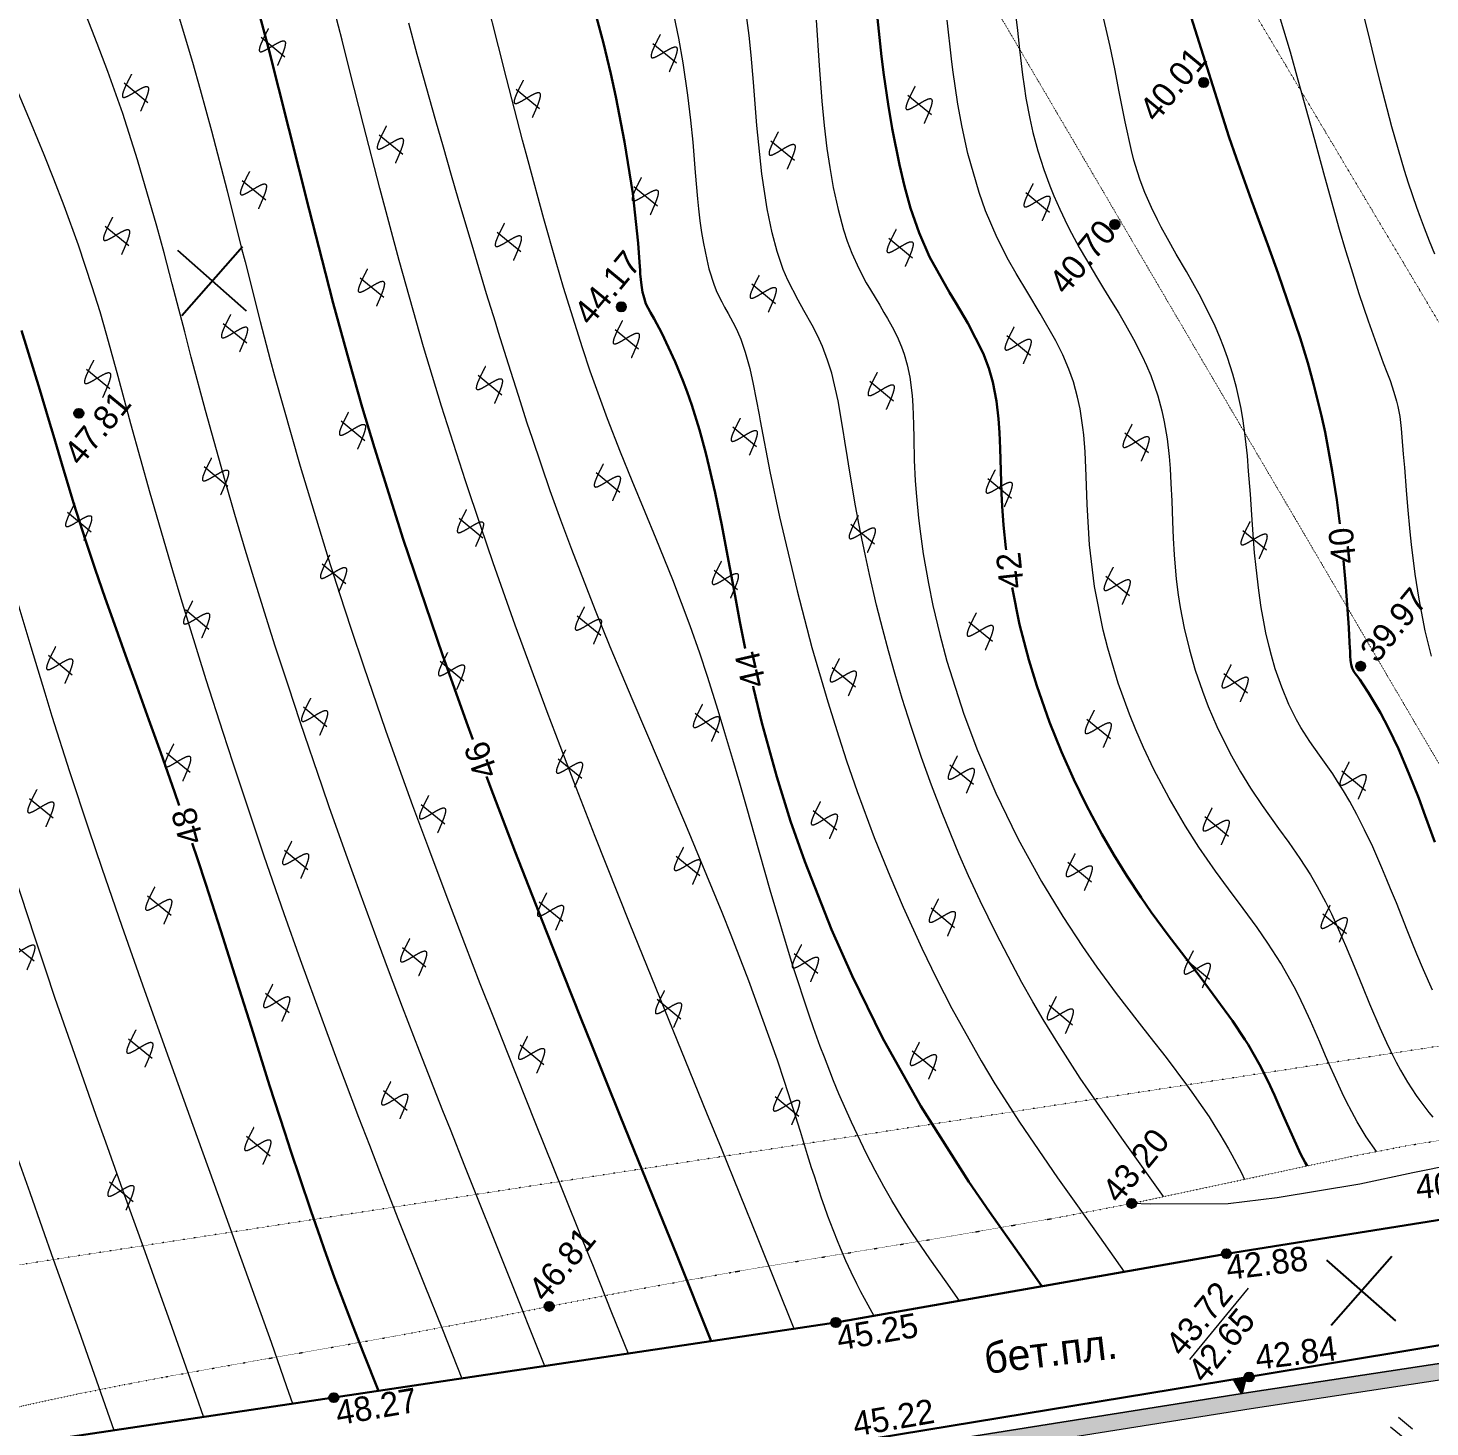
# Model space of a CAD drawing. Header units: millimetres. Extents: x -2893842 to -949497, y -1203244 to 262218.
# Drawn here: x -2146808 to -2100989, y -695531 to -649808 of the extents above; entities that cross this region are included whole.
import ezdxf

# ---------------------------------------------------------------- set-up
doc = ezdxf.new("R2010")
doc.units = ezdxf.units.MM
doc.linetypes.add('g5_366', pattern=[0.85, 0.1, -0.75])
doc.layers.get('0').update_dxf_attribs({"lineweight": 5})
for name, color, linetype in [('!!!_ Размеры', 7, 'Continuous'), ('02_сетка', 253, 'Continuous'), ('06_Инженерно-технические сооружения', 253, 'Continuous'), ('10_Границы покрытий и угодий', 253, 'Continuous'), ('12_Рельеф', 253, 'Continuous'), ('13_Растительность', 253, 'Continuous'), ('19_Горизонтали', 253, 'Continuous'), ('61_Отметки высоты поверхности', 253, 'Continuous')]:
    doc.layers.add(name, color=color, linetype=linetype)
doc.styles.add('LIKE17', font='d431.shx')
doc.styles.add('LIKE36', font='pragmai.shx')
doc.linetypes.add('g5_084a', pattern='A,0.001,[18,GUGK_2005.shx,S=2.5,R=180,X=0,Y=0],0.5,[18,GUGK_2005.shx,S=6,R=180,X=0,Y=0],0.5', length=1.001)
doc.linetypes.add('g5_280_1', pattern='A,0.001,[21,GUGK_2005.shx,S=1,R=180,X=0,Y=0],2', length=2.001)

# ---------------------------------------------------------------- blocks, each defined once
blk = doc.blocks.new('BL_333')
at = {"color": 0}
for p, q in [((0, -3), (0, 3)), ((-3, 0), (3, 0))]:
    blk.add_line(p, q, dxfattribs=at)
blk = doc.blocks.new('g5_401')
at = {"color": 0, "lineweight": 20}
for points in [[(-0.2, 0), (-0.2, 0.6)], [(0.2, 0), (0.2, 0.6)]]:
    blk.add_lwpolyline(points, dxfattribs=at)
blk = doc.blocks.new('g5_411')
at = {"color": 0, "linetype": 'Continuous', "lineweight": 15}
for points in [[(0.375, 1), (0.365, 0.998), (0.355, 0.996), (0.346, 0.994), (0.336, 0.991), (0.326, 0.989), (0.316, 0.987), (0.307, 0.985), (0.297, 0.983), (0.287, 0.981), (0.277, 0.979), (0.268, 0.976), (0.258, 0.974), (0.248, 0.972), (0.238, 0.97), (0.228, 0.968), (0.219, 0.966), (0.209, 0.963), (0.199, 0.961), (0.189, 0.959), (0.18, 0.957), (0.17, 0.955), (0.16, 0.952), (0.15, 0.95), (0.141, 0.948), (0.131, 0.946), (0.121, 0.943), (0.111, 0.941), (0.102, 0.939), (0.092, 0.937), (0.082, 0.934), (0.073, 0.932), (0.063, 0.93), (0.053, 0.927), (0.043, 0.925), (0.034, 0.923), (0.024, 0.92), (0.014, 0.918), (0.005, 0.915), (-0.005, 0.913), (-0.015, 0.911), (-0.025, 0.908), (-0.034, 0.906), (-0.044, 0.903), (-0.054, 0.901), (-0.063, 0.898), (-0.073, 0.895), (-0.083, 0.893), (-0.092, 0.89), (-0.102, 0.887), (-0.111, 0.885), (-0.121, 0.882), (-0.131, 0.879), (-0.14, 0.876), (-0.15, 0.873), (-0.159, 0.87), (-0.169, 0.867), (-0.178, 0.864), (-0.188, 0.861), (-0.197, 0.858), (-0.207, 0.855), (-0.216, 0.852), (-0.226, 0.849), (-0.235, 0.845), (-0.245, 0.842), (-0.254, 0.838), (-0.263, 0.834), (-0.272, 0.831), (-0.282, 0.827), (-0.291, 0.823), (-0.3, 0.818), (-0.309, 0.814), (-0.318, 0.809), (-0.327, 0.805), (-0.335, 0.799), (-0.344, 0.794), (-0.352, 0.788), (-0.36, 0.782), (-0.367, 0.775), (-0.374, 0.768), (-0.379, 0.76), (-0.383, 0.75), (-0.385, 0.741), (-0.384, 0.731), (-0.38, 0.721), (-0.375, 0.713), (-0.369, 0.705), (-0.361, 0.698), (-0.354, 0.692), (-0.346, 0.686), (-0.337, 0.681), (-0.329, 0.675), (-0.32, 0.67), (-0.312, 0.665), (-0.303, 0.661), (-0.294, 0.656), (-0.285, 0.652), (-0.276, 0.647), (-0.267, 0.643), (-0.258, 0.639), (-0.249, 0.635), (-0.239, 0.631), (-0.23, 0.627), (-0.221, 0.623), (-0.212, 0.619), (-0.202, 0.616), (-0.193, 0.612), (-0.184, 0.608), (-0.174, 0.605), (-0.165, 0.601), (-0.156, 0.597), (-0.146, 0.594), (-0.137, 0.59), (-0.128, 0.587), (-0.118, 0.584), (-0.109, 0.58), (-0.099, 0.577), (-0.09, 0.573), (-0.081, 0.57), (-0.071, 0.567), (-0.062, 0.563), (-0.052, 0.56), (-0.043, 0.556), (-0.034, 0.553), (-0.024, 0.55), (-0.015, 0.546), (-0.005, 0.543), (0.004, 0.54), (0.013, 0.536), (0.023, 0.533), (0.032, 0.53), (0.042, 0.526), (0.051, 0.523), (0.061, 0.519), (0.07, 0.516), (0.079, 0.513), (0.089, 0.509), (0.098, 0.506), (0.108, 0.502), (0.117, 0.499), (0.126, 0.495), (0.136, 0.492), (0.145, 0.488), (0.154, 0.485), (0.164, 0.481), (0.173, 0.477), (0.182, 0.474), (0.191, 0.47), (0.201, 0.466), (0.21, 0.462), (0.219, 0.458), (0.228, 0.454), (0.238, 0.45), (0.247, 0.446), (0.256, 0.442), (0.265, 0.438), (0.274, 0.433), (0.283, 0.429), (0.292, 0.425), (0.301, 0.42), (0.309, 0.415), (0.318, 0.41), (0.327, 0.405), (0.335, 0.4), (0.343, 0.394), (0.351, 0.388), (0.359, 0.382), (0.367, 0.375), (0.374, 0.368), (0.38, 0.36), (0.385, 0.352), (0.39, 0.343), (0.392, 0.333), (0.392, 0.323), (0.391, 0.313), (0.387, 0.304), (0.382, 0.295), (0.377, 0.287), (0.37, 0.279), (0.363, 0.272), (0.356, 0.266), (0.348, 0.259), (0.34, 0.253), (0.332, 0.248), (0.323, 0.242), (0.315, 0.237), (0.306, 0.232), (0.298, 0.227), (0.289, 0.222), (0.28, 0.217), (0.271, 0.213), (0.262, 0.208), (0.253, 0.204), (0.244, 0.2), (0.235, 0.196), (0.226, 0.192), (0.217, 0.188), (0.207, 0.184), (0.198, 0.18), (0.189, 0.176), (0.179, 0.173), (0.17, 0.169), (0.161, 0.165), (0.151, 0.162), (0.142, 0.158), (0.133, 0.155), (0.123, 0.151), (0.114, 0.148), (0.105, 0.145), (0.095, 0.141), (0.086, 0.138), (0.076, 0.135), (0.067, 0.132), (0.057, 0.129), (0.048, 0.125), (0.038, 0.122), (0.029, 0.119), (0.019, 0.116), (0.01, 0.113), (0, 0.11), (-0.009, 0.107), (-0.019, 0.104), (-0.028, 0.101), (-0.038, 0.098), (-0.048, 0.095), (-0.057, 0.092), (-0.067, 0.089), (-0.076, 0.086), (-0.086, 0.083), (-0.095, 0.08), (-0.105, 0.078), (-0.115, 0.075), (-0.124, 0.072), (-0.134, 0.069), (-0.143, 0.066), (-0.153, 0.063), (-0.162, 0.061), (-0.172, 0.058), (-0.182, 0.055), (-0.191, 0.052), (-0.201, 0.049), (-0.21, 0.047), (-0.22, 0.044), (-0.23, 0.041), (-0.239, 0.038), (-0.249, 0.036), (-0.259, 0.033), (-0.268, 0.03), (-0.278, 0.027), (-0.287, 0.025), (-0.297, 0.022), (-0.307, 0.019), (-0.316, 0.017), (-0.326, 0.014), (-0.336, 0.011), (-0.345, 0.008), (-0.355, 0.006), (-0.364, 0.003), (-0.374, 0), (-0.375, 0)], [(0, 1), (0, 0)]]:
    blk.add_lwpolyline(points, dxfattribs=at)
blk = doc.blocks.new('g5_330')
blk.add_hatch(color=0).paths.add_polyline_path([(-0.15, 0, 1), (0.15, 0, 1)])
at = {"color": 0}
blk.add_circle((0, 0), 0.15, dxfattribs=at)
blk = doc.blocks.new('g5_330a')
blk.add_hatch(color=0).paths.add_polyline_path([(0, 0), (-0.2, 0.5), (0.2, 0.5)])
at = {"color": 0}
blk.add_lwpolyline([(0, 0), (-0.2, 0.5), (0.2, 0.5)], close=True, dxfattribs=at)
blk = doc.blocks.new('Топо_07.04.17')
at = {"layer": '06_Инженерно-технические сооружения', "linetype": 'Continuous', "lineweight": 20}
blk.add_hatch(color=7, dxfattribs=at).paths.add_polyline_path([(-90330, -590655), (-90347, -590717), (-90361, -590756), (-90382, -590804), (-90411, -590851), (-90429, -590874), (-90449, -590896), (-90489, -590933), (-90525, -590961), (-90550, -590979), (-90589, -591004), (-90637, -591029), (-90689, -591051), (-91102, -591198), (-91283, -590689), (-91066, -590612), (-91025, -590596), (-90986, -590575), (-90959, -590558), (-90943, -590545), (-90923, -590527), (-90908, -590512), (-90890, -590491), (-90873, -590470), (-90857, -590448), (-90842, -590423), (-90829, -590393), (-90819, -590355), (-90812, -590311), (-89906, -585795), (-89749, -583190), (-90765, -577717), (-95182, -565551), (-95829, -564827), (-96550, -564210), (-114803, -562794), (-143291, -560491), (-172694, -558257), (-205353, -557281), (-222333, -557403), (-243262, -558205), (-272521, -559509), (-287741, -560073), (-304911, -560306), (-320227, -559835), (-336012, -559406), (-345151, -559109), (-345134, -558570), (-335995, -558866), (-320211, -559296), (-304907, -559766), (-287755, -559533), (-272543, -558970), (-243284, -557665), (-222345, -556863), (-205346, -556741), (-172665, -557718), (-143249, -559953), (-114761, -562256), (-96421, -563678), (-96246, -563758), (-95633, -564284), (-95345, -564559), (-94825, -565140), (-94671, -565376), (-90242, -577574), (-89206, -583156), (-89369, -585864)])
at = {"layer": '02_сетка', "color": 3, "linetype": 'Continuous'}
for p, q in [((-273955, -518750), (-271733, -516733)), ((-271836, -518852), (-273852, -516631)), ((-240350, -555773), (-238129, -553757)), ((-238232, -555876), (-240248, -553654))]:
    blk.add_line(p, q, dxfattribs=at)
at = {"layer": '06_Инженерно-технические сооружения', "color": 7, "linetype": 'Continuous', "lineweight": 20}
for points in [[(-245072, -556369), (-242903, -554275)], [(-90765, -577717), (-95182, -565551), (-95829, -564827), (-96550, -564210), (-114803, -562794), (-143291, -560491), (-172694, -558257), (-205353, -557281), (-222333, -557403), (-243262, -558205), (-272521, -559509)], [(-272543, -558970), (-243284, -557665), (-222345, -556863), (-205346, -556741), (-172665, -557718), (-172665, -557718), (-143249, -559953), (-114761, -562256), (-96421, -563678), (-96246, -563758), (-95633, -564284), (-95345, -564559), (-94825, -565140), (-94671, -565376), (-90242, -577574)]]:
    blk.add_lwpolyline(points, dxfattribs=at)
at = {"layer": '06_Инженерно-технические сооружения', "color": 7, "linetype": 'g5_280_1', "lineweight": 20}
blk.add_lwpolyline([(-90242, -577574), (-94671, -565376), (-94825, -565140), (-95345, -564559), (-95633, -564284), (-96246, -563758), (-96421, -563678), (-114761, -562256), (-143249, -559953), (-172665, -557718), (-205346, -556741), (-222345, -556863), (-243284, -557665), (-272543, -558970)], dxfattribs=at)
at = {"layer": '10_Границы покрытий и угодий', "color": 7, "linetype": 'Continuous', "lineweight": 30}
for points in [[(-67762, -565886), (-73824, -562369), (-86685, -560174), (-105410, -558484), (-114146, -557784), (-128672, -556571), (-143141, -555345), (-157449, -554199), (-172226, -553173), (-190417, -552481), (-205242, -552140), (-222360, -552317), (-228839, -552414), (-243491, -553072), (-256426, -553868), (-273006, -554457), (-287697, -554974)], [(-256411, -557814), (-243202, -557158), (-229116, -556433), (-222246, -556265), (-205490, -556146), (-190624, -556530), (-172772, -557244), (-157960, -558278), (-143377, -559464), (-129062, -560574), (-114682, -561692), (-96101, -563147), (-88161, -564031), (-81757, -565036), (-75790, -566698), (-70207, -569760), (-67762, -565886)]]:
    blk.add_lwpolyline(points, dxfattribs=at)
at = {"layer": '10_Границы покрытий и угодий', "color": 7, "linetype": 'g5_366', "lineweight": 20}
for points in [[(-279632, -420739), (-223602, -417753), (-111232, -549024), (-138885, -550668), (-159746, -548939), (-222726, -546695)], [(-230800, -546912), (-359768, -552066), (-367451, -522820), (-358205, -425779), (-286667, -421066)]]:
    blk.add_lwpolyline(points, close=True, dxfattribs=at)
blk.add_lwpolyline([(-283971, -553672), (-282800, -553542), (-281273, -553392), (-279594, -553251), (-278428, -553165), (-275566, -552980), (-273168, -552836), (-270643, -552675), (-268153, -552490), (-265677, -552289), (-262855, -552066), (-259512, -551847), (-257580, -551744), (-252481, -551493), (-248804, -551275), (-246383, -551090), (-241381, -550600), (-239138, -550378), (-237189, -550225), (-235037, -550129)], dxfattribs=at)
at = {"layer": '12_Рельеф', "color": 7, "linetype": 'g5_084a', "lineweight": 20}
blk.add_lwpolyline([(-235763, -551009), (-237133, -551131), (-238897, -551308), (-241634, -551439), (-243248, -551457), (-245775, -551184), (-246383, -551090)], dxfattribs=at)
at = {"layer": '19_Горизонтали', "color": 42, "linetype": 'Continuous', "lineweight": 20}
for points in [[(-237280, -512684), (-237125, -513537), (-236997, -514275), (-236843, -515215), (-236723, -515968), (-236530, -517213), (-236336, -518453), (-236129, -519736), (-236049, -520209), (-235922, -520933), (-235810, -521539), (-235648, -522371), (-235452, -523293), (-235344, -523771), (-235113, -524716), (-235030, -525038), (-234960, -525319), (-234875, -525709), (-234824, -526007), (-234801, -526189), (-234778, -526522), (-234773, -526918), (-234779, -527197), (-234799, -527759), (-234815, -528195), (-234840, -528935), (-234855, -529468), (-234871, -530308), (-234873, -530723), (-234862, -531698), (-234829, -532526), (-234784, -533168), (-234746, -533576), (-234639, -534417)], [(-233034, -521376), (-233162, -520936), (-233282, -520494), (-233372, -520137), (-233452, -519801), (-233630, -518977), (-233715, -518547), (-233964, -517086), (-233964, -517086), (-234173, -515628), (-234281, -514807), (-234398, -513888), (-234500, -513100)], [(-245777, -512035), (-245771, -512573), (-245767, -513197), (-245767, -513197), (-245765, -513660), (-245764, -514038), (-245760, -514412), (-245746, -514809), (-245696, -515485), (-245643, -515941), (-245643, -515941), (-245548, -516557), (-245422, -517189), (-245290, -517736), (-245195, -518080), (-245055, -518539), (-244865, -519090), (-244764, -519357), (-244564, -519849), (-244375, -520284), (-244111, -520865), (-243921, -521271), (-243710, -521723), (-243522, -522133), (-243346, -522530), (-243138, -523027), (-242917, -523615), (-242810, -523937), (-242710, -524274), (-242553, -524959), (-242477, -525466), (-242443, -525823), (-242416, -526385), (-242416, -526966), (-242428, -527364), (-242452, -527851), (-242490, -528419), (-242540, -529093), (-242579, -529639), (-242610, -530186), (-242632, -530976), (-242626, -531498), (-242608, -531912), (-242554, -532602), (-242464, -533328), (-242350, -534002), (-242196, -534715), (-242062, -535235), (-241859, -535910), (-241525, -536843), (-241260, -537474), (-240994, -538044), (-240679, -538651), (-240229, -539453), (-239949, -539950), (-239646, -540509), (-239366, -541075), (-239187, -541482), (-238979, -542005), (-238830, -542421), (-238654, -542952), (-238487, -543499), (-238284, -544202), (-238089, -544900), (-237923, -545484), (-237677, -546306), (-237513, -546804), (-237421, -547067), (-237270, -547472), (-237158, -547749), (-236973, -548169), (-236860, -548403), (-236742, -548634), (-236671, -548765), (-236483, -549090), (-236397, -549229), (-236287, -549396)], [(-235823, -545269), (-236041, -544580), (-236199, -544043), (-236317, -543624), (-236427, -543227), (-236679, -542307), (-236813, -541823), (-236900, -541516), (-237019, -541109), (-237239, -540402), (-237439, -539813), (-237634, -539290), (-237815, -538843), (-237979, -538474), (-238137, -538144), (-238269, -537884), (-238496, -537469), (-238635, -537221), (-238894, -536747), (-239131, -536260), (-239244, -535993), (-239436, -535464), (-239607, -534875), (-239746, -534253), (-239822, -533814), (-239866, -533507), (-239918, -533054), (-239950, -532687), (-239978, -532214), (-239997, -531652), (-239999, -530894), (-239991, -530419), (-239971, -529810), (-239945, -529167), (-239914, -528491), (-239885, -527742), (-239870, -527238), (-239866, -526488), (-239877, -526089), (-239900, -525675), (-239925, -525375), (-239972, -524974), (-240040, -524534), (-240151, -523971), (-240239, -523603), (-240324, -523286), (-240439, -522905), (-240693, -522185), (-240842, -521807), (-241006, -521415), (-241172, -521028), (-241437, -520421), (-241667, -519880), (-241823, -519496), (-241921, -519240), (-242070, -518824), (-242228, -518312), (-242337, -517884), (-242395, -517608), (-242464, -517214), (-242510, -516897), (-242611, -515936), (-242655, -515381), (-242687, -514943), (-242749, -514175), (-242820, -513439), (-242883, -512858), (-242954, -512253)], [(-252271, -511502), (-252341, -512979), (-252384, -514152), (-252396, -514953), (-252391, -515711), (-252370, -516340), (-252328, -516999), (-252255, -517726), (-252151, -518406), (-252072, -518790), (-251969, -519198), (-251802, -519721), (-251609, -520210), (-251502, -520454), (-251256, -520993), (-251143, -521242), (-251052, -521447), (-250929, -521742), (-250805, -522075), (-250698, -522419), (-250637, -522672), (-250577, -523026), (-250540, -523436), (-250535, -524039), (-250550, -524376), (-250599, -524994), (-250641, -525435), (-250703, -526148), (-250746, -526831), (-250766, -527339), (-250777, -528051), (-250774, -528561), (-250755, -529228), (-250698, -530206), (-250633, -530934), (-250517, -531907), (-250381, -532797), (-250026, -534580), (-249715, -535809), (-249280, -537262), (-248888, -538393), (-248721, -538838), (-248120, -540305), (-247560, -541520), (-247036, -542559), (-246640, -543291), (-246111, -544213), (-245474, -545266), (-245181, -545741), (-244728, -546482), (-244159, -547446), (-244014, -547701), (-243717, -548247), (-243550, -548567), (-243393, -548883), (-243258, -549165), (-243032, -549671), (-242945, -549880), (-242707, -550504), (-242631, -550723)], [(-238235, -550307), (-238517, -549787), (-238756, -549271), (-238898, -548926), (-239038, -548558), (-239139, -548274), (-239337, -547673), (-239424, -547398), (-239542, -547009), (-239681, -546549), (-239904, -545823), (-240057, -545352), (-240209, -544918), (-240307, -544653), (-240652, -543839), (-240997, -543140), (-241291, -542595), (-241673, -541923), (-242076, -541230), (-242430, -540612), (-242887, -539767), (-243245, -539040), (-243676, -538071), (-244063, -537078), (-244319, -536328), (-244504, -535728), (-244652, -535192), (-244900, -534145), (-245111, -532971), (-245193, -532365), (-245312, -530922), (-245324, -529541), (-245248, -528232), (-245174, -527301), (-245124, -526505), (-245107, -525953), (-245106, -525714), (-245116, -525329), (-245130, -525092), (-245167, -524706), (-245248, -524196), (-245348, -523766), (-245494, -523281), (-245670, -522793), (-246070, -521853), (-246399, -521139), (-246704, -520469), (-246907, -519998), (-247195, -519236), (-247469, -518317), (-247612, -517702), (-247831, -516389), (-247923, -515511), (-247975, -514752), (-248015, -513620), (-248020, -513253), (-248017, -511981)], [(-257798, -553917), (-258637, -550877), (-259502, -547795), (-259841, -546597), (-261034, -542358), (-261652, -540133), (-262451, -537195), (-262935, -535371), (-263258, -534126), (-263551, -532972), (-264268, -530041), (-264755, -527936), (-265027, -526706), (-265355, -525164), (-265854, -522656), (-266218, -520658), (-266694, -517768), (-267056, -515344), (-267355, -513227), (-267604, -511399), (-267738, -510408), (-267866, -509465)], [(-265520, -510082), (-265356, -511131), (-264996, -513362), (-264850, -514242), (-264690, -515187), (-264557, -515964), (-264248, -517717), (-263987, -519158), (-263808, -520117), (-263744, -520458), (-263540, -521529), (-263332, -522585), (-263143, -523515), (-263034, -524033), (-262646, -525799), (-262414, -526786), (-262168, -527780), (-261621, -529843), (-261274, -531076), (-261018, -531964), (-260734, -532932), (-260107, -535034), (-259754, -536211), (-259478, -537138), (-258618, -540120), (-258404, -540896), (-257999, -542438), (-257363, -545126), (-257214, -545834), (-257075, -546536), (-256987, -546995), (-256886, -547526), (-256738, -548306), (-256653, -548741), (-256595, -549026), (-256439, -549764), (-256375, -550049), (-256299, -550370), (-256250, -550571), (-256082, -551212), (-256012, -551461), (-255884, -551885), (-255755, -552278), (-255616, -552673), (-255511, -552951), (-255324, -553414), (-255164, -553790)], [(-252332, -553616), (-252696, -552952), (-253142, -552143), (-253612, -551255), (-253886, -550698), (-254156, -550111), (-254366, -549625), (-254592, -549070), (-254807, -548504), (-255184, -547417), (-255482, -546453), (-255608, -546010), (-255700, -545679), (-255823, -545210), (-255914, -544848), (-256067, -544213), (-256156, -543826), (-256519, -542089), (-256970, -539586), (-257277, -537728), (-257419, -536862), (-257562, -535995), (-257696, -535202), (-257854, -534304), (-257991, -533555), (-258214, -532417), (-258382, -531624), (-258591, -530704), (-258987, -529152), (-259377, -527750), (-259637, -526845), (-259942, -525784), (-260216, -524810), (-260518, -523677), (-260901, -522069), (-261068, -521284), (-261457, -519246), (-261604, -518406), (-261845, -516948), (-262142, -515003), (-262243, -514316), (-262537, -512238), (-262683, -511184), (-262905, -509550)], [(-256899, -510574), (-256810, -511582), (-256759, -512389), (-256720, -513459), (-256713, -514286), (-256726, -515002), (-256758, -516002), (-256780, -516861), (-256783, -517192), (-256781, -517588), (-256770, -517969), (-256751, -518336), (-256705, -518871), (-256666, -519179), (-256561, -519727), (-256494, -519963), (-256373, -520298), (-256299, -520480), (-256206, -520699), (-256027, -521147), (-255966, -521325), (-255891, -521585), (-255794, -522016), (-255708, -522563), (-255652, -523094), (-255578, -524108), (-255564, -524305), (-255430, -525982), (-255284, -527498), (-255208, -528198), (-254991, -529966), (-254716, -531859), (-254405, -533676), (-254176, -534861), (-254008, -535664), (-253776, -536696), (-253524, -537734), (-253391, -538254), (-253226, -538869), (-253031, -539565), (-252713, -540627), (-252259, -542022), (-251890, -543064), (-251498, -544097), (-251267, -544675), (-250743, -545906), (-250382, -546699), (-249729, -548035), (-248691, -549990), (-248198, -550883), (-247545, -552057), (-246874, -553281)], [(-245322, -550986), (-246464, -548939), (-247592, -546827), (-248193, -545615), (-248576, -544791), (-248846, -544183), (-249132, -543509), (-249386, -542884), (-249792, -541823), (-250189, -540702), (-250469, -539852), (-250703, -539095), (-251097, -537708), (-251341, -536764), (-251563, -535831), (-251788, -534789), (-251973, -533847), (-252116, -533046), (-252246, -532248), (-252352, -531537), (-252461, -530724), (-252581, -529694), (-252643, -529080), (-252714, -528292), (-252780, -527414), (-252846, -526235), (-252864, -525823), (-252885, -525273), (-252898, -524921), (-252955, -523949), (-253065, -523026), (-253149, -522583), (-253267, -522119), (-253390, -521741), (-253522, -521395), (-253737, -520884), (-253887, -520532), (-254148, -519842), (-254256, -519476), (-254390, -518870), (-254483, -518244), (-254557, -517444), (-254602, -516294), (-254583, -514707), (-254535, -513287), (-254510, -512392), (-254502, -511755), (-254513, -510926)], [(-266033, -554209), (-266896, -551068), (-267899, -547419), (-268235, -546182), (-268407, -545545), (-268944, -543524), (-269332, -542027), (-269651, -540773), (-269878, -539869), (-270292, -538175), (-270605, -536862), (-270978, -535253), (-271127, -534595), (-271612, -532385), (-271863, -531190), (-272139, -529838), (-272295, -529047), (-272583, -527543), (-272761, -526582), (-272969, -525410), (-273161, -524287), (-273539, -521931), (-273802, -520140), (-273921, -519301), (-274058, -518329), (-274150, -517687), (-274301, -516651), (-274438, -515760), (-274818, -513535), (-275130, -511982), (-275459, -510563), (-275699, -509612), (-276018, -508418)], [(-272962, -508969), (-272678, -510568), (-272528, -511485), (-272316, -512867), (-272030, -514873), (-271767, -516798), (-271707, -517245), (-271432, -519241), (-271247, -520518), (-271166, -521057), (-270672, -524083), (-270100, -527173), (-269863, -528363), (-269616, -529562), (-269350, -530805), (-268865, -532976), (-268566, -534265), (-268266, -535523), (-267912, -536967), (-267519, -538531), (-267090, -540193), (-266734, -541546), (-266425, -542701), (-266108, -543875), (-265445, -546299), (-264815, -548577), (-264339, -550296), (-264104, -551144), (-263671, -552715), (-263288, -554112)], [(-274363, -554505), (-274492, -553934), (-274833, -552440), (-275996, -547500), (-276568, -545100), (-277103, -542852), (-277644, -540546), (-278142, -538376), (-278577, -536425), (-278864, -535096), (-279269, -533160), (-279640, -531297), (-279790, -530514), (-280074, -528971), (-280349, -527406)], [(-278694, -510116), (-278143, -511974), (-277848, -513012), (-277622, -513838), (-277386, -514746), (-277065, -516079), (-276767, -517478), (-276609, -518322), (-276473, -519120), (-276260, -520487), (-276020, -522069), (-275646, -524399), (-275198, -527001), (-275028, -527946), (-274516, -530661), (-274163, -532435), (-273951, -533469), (-273280, -536603), (-272843, -538548), (-272481, -540108), (-272000, -542113), (-271918, -542452), (-271637, -543588), (-271496, -544151), (-271167, -545442), (-270922, -546391), (-270690, -547277), (-270495, -548010), (-270248, -548930), (-269656, -551106), (-269232, -552650), (-268779, -554307)], [(-280263, -554712), (-281034, -551350), (-281596, -548942), (-281842, -547882), (-282116, -546692), (-282368, -545582)], [(-281466, -536271), (-281034, -538392), (-280797, -539506), (-280591, -540454), (-280021, -542989), (-279694, -544405), (-279482, -545314), (-279065, -547085), (-278608, -549021), (-278297, -550341), (-278054, -551377), (-277480, -553871), (-277313, -554609)]]:
    blk.add_lwpolyline(points, dxfattribs=at)
at = {"layer": '19_Горизонтали', "color": 42, "linetype": 'Continuous', "lineweight": 30}
for points in [[(-240078, -512779), (-239296, -516793), (-239128, -517542), (-238791, -518961), (-238656, -519515), (-238427, -520455), (-238193, -521433), (-237722, -523602), (-237568, -524444), (-237455, -525144), (-237315, -526214), (-237260, -526759), (-237169, -528034), (-237132, -529000), (-237120, -529789)], [(-248047, -529397), (-248049, -529336), (-248044, -528591), (-248021, -527964), (-247996, -527553), (-247936, -526810), (-247874, -526092), (-247837, -525561), (-247818, -525123), (-247818, -524540), (-247865, -523912), (-247942, -523434), (-248072, -522927), (-248455, -521901), (-248774, -521190), (-248939, -520832), (-249456, -519599), (-249706, -518790), (-249895, -517948), (-250014, -517215), (-250098, -516507), (-250197, -515294), (-250239, -514497), (-250269, -513526), (-250277, -512923), (-250275, -511671)], [(-266064, -533594), (-266206, -533015), (-266743, -530733), (-267592, -526835), (-268189, -523767), (-268434, -522396), (-268692, -520857), (-268992, -518913), (-269138, -517907), (-269432, -515784), (-270159, -510392), (-270597, -507427)], [(-279218, -518651), (-278838, -520648), (-278656, -521662), (-278567, -522180), (-278403, -523129), (-278163, -524440), (-277903, -525735), (-277703, -526669), (-277486, -527649), (-277319, -528376), (-277001, -529736), (-276818, -530504), (-276518, -531762), (-276254, -532878), (-275947, -534200), (-275847, -534654)], [(-256891, -531647), (-256963, -530764), (-257015, -530026), (-257067, -529251), (-257102, -528741), (-257191, -527548), (-257289, -526474), (-257386, -525618), (-257448, -525160), (-257570, -524377), (-257729, -523543), (-257830, -523095), (-257923, -522716), (-258102, -522074), (-258430, -521101), (-258628, -520603), (-258721, -520385), (-258840, -520085), (-258893, -519808), (-258905, -519696), (-258917, -519465), (-258914, -519095), (-258909, -518984), (-258896, -518712), (-258873, -518088), (-258865, -516457), (-258936, -514743), (-259056, -513253), (-259137, -512485), (-259262, -511466), (-259474, -510003)], [(-240544, -550517), (-240596, -550402), (-240713, -550102), (-240713, -550102), (-241077, -548991), (-241224, -548498), (-241346, -548098), (-241507, -547605), (-241714, -547053), (-241860, -546705), (-242017, -546357), (-242099, -546185), (-242434, -545526), (-243296, -544025), (-243843, -543122), (-244207, -542513), (-244670, -541704), (-244949, -541186), (-245330, -540436), (-245676, -539703), (-245986, -538993), (-246241, -538366), (-246398, -537958), (-246700, -537111), (-246999, -536167), (-247279, -535153), (-247558, -533932), (-247720, -533054), (-247887, -531877), (-247996, -530642)], [(-237132, -530996), (-237147, -531709), (-237163, -532150), (-237210, -533183), (-237225, -533456), (-237235, -533627), (-237238, -533683), (-237247, -533839), (-237255, -533972), (-237259, -534048), (-237264, -534119), (-237271, -534251), (-237271, -534327), (-237267, -534399), (-237247, -534523), (-237216, -534611), (-237193, -534656), (-237134, -534760), (-237045, -534918), (-236958, -535081), (-236806, -535382), (-236494, -536077), (-236288, -536604), (-236044, -537308), (-235792, -538145), (-235567, -538988), (-235419, -539584), (-235207, -540478)], [(-249603, -553448), (-250225, -552310), (-251033, -550836), (-251589, -549793), (-252871, -547152), (-253857, -544790), (-254622, -542666), (-255117, -541090), (-255739, -538776), (-256047, -537414), (-256335, -535926), (-256620, -534118), (-256764, -532963), (-256770, -532900)], [(-260543, -554014), (-261347, -551096), (-262236, -547904), (-262675, -546334), (-262994, -545187), (-263341, -543936), (-263589, -543039), (-264395, -540080), (-265103, -537403), (-265604, -535449), (-265756, -534847)], [(-275565, -535934), (-275450, -536459), (-275271, -537315), (-274955, -538877), (-274745, -539946), (-274571, -540836), (-274321, -542129), (-273940, -544083), (-273622, -545669), (-273494, -546295), (-273305, -547198), (-273066, -548298), (-272856, -549230), (-272773, -549589), (-272540, -550568), (-272325, -551431), (-272126, -552196), (-271875, -553126), (-271528, -554405)]]:
    blk.add_lwpolyline(points, dxfattribs=at)
at = {"layer": '19_Горизонтали', "color": 42, "linetype": 'Continuous', "lineweight": 20}
blk.add_open_spline([(-298461, -670226, -4700), (-298741, -669295, -4700), (-300388, -667044, -4700), (-297058, -666889, -4700), (-295210, -665242, -4700), (-294981, -661499, -4700), (-297878, -658165, -4700), (-301726, -654501, -4700), (-300074, -652008, -4700), (-298950, -649895, -4700), (-301532, -649674, -4700), (-303502, -648499, -4700), (-306040, -647288, -4700), (-309469, -648161, -4700), (-312337, -645549, -4700), (-316195, -643811, -4700), (-319358, -639372, -4700), (-320296, -635339, -4700), (-321095, -631492, -4700), (-323690, -629300, -4700), (-325106, -626593, -4700), (-327354, -623153, -4700), (-330853, -616153, -4700), (-335309, -609741, -4700), (-338873, -603294, -4700), (-342379, -603609, -4700), (-344263, -599662, -4700), (-346389, -596678, -4700), (-350374, -592073, -4700), (-353412, -587595, -4700), (-357970, -585254, -4700), (-360312, -581198, -4700), (-362093, -575262, -4700), (-369521, -573174, -4700), (-373693, -571562, -4700), (-377281, -568176, -4700), (-376239, -564913, -4700), (-373970, -559699, -4700), (-381567, -557955, -4700), (-380482, -554803, -4700), (-380562, -554729, -4700), (-380650, -554507, -4700), (-378597, -550707, -4700), (-376369, -544419, -4700), (-378778, -535034, -4700), (-380796, -529630, -4700), (-383145, -525569, -4700), (-380716, -523300, -4700), (-384385, -520621, -4700), (-388520, -516081, -4700), (-389437, -518987, -4700), (-389869, -518296, -4700), (-389919, -517929, -4700), (-389213, -515741, -4700), (-389643, -513164, -4700), (-389531, -509880, -4700), (-385872, -507432, -4700), (-383163, -502628, -4700), (-385003, -497380, -4700), (-382871, -495129, -4700), (-377117, -492809, -4700), (-378807, -484785, -4700), (-379916, -479029, -4700), (-377806, -476781, -4700), (-380671, -472952, -4700), (-377590, -472376, -4700), (-377385, -468090, -4700), (-377096, -464585, -4700), (-376906, -462669, -4700)], degree=3, knots=[21.449529, 21.449529, 21.449529, 21.449529, 24.190889, 27.109794, 28.028545, 31.661604, 36.450766, 41.97379, 43.695081, 45.492604, 47.222153, 49.453564, 53.018629, 54.975325, 59.529224, 63.358656, 67.764091, 75.128373, 75.744038, 79.466431, 84.597958, 84.978367, 91.792807, 107.784462, 109.803653, 112.141075, 116.814467, 121.006263, 123.568671, 135.003048, 136.742919, 138.534984, 148.801885, 153.016517, 160.728998, 162.343738, 167.098988, 169.413282, 178.152197, 178.250199, 178.312585, 178.453759, 178.939173, 190.227232, 198.514863, 206.567552, 208.939815, 210.7141, 214.48867, 220.400866, 220.76879, 221.434002, 221.804761, 221.976106, 228.19415, 229.843421, 231.000965, 240.835012, 243.534842, 246.373694, 248.983534, 261.554459, 264.327569, 265.501866, 270.2492, 271.048243, 274.977597, 280.334356, 280.334356, 280.334356, 280.334356], dxfattribs=at)
at = {"layer": '02_сетка', "color": 92, "xscale": 500.0000000002746, "yscale": 500.0000000002746, "zscale": 500.0000000002746, "rotation": 42.22816425403256}
blk.add_blockref('BL_333', (-239240, -554765), dxfattribs=at)
at = {"layer": '06_Инженерно-технические сооружения', "color": 7, "linetype": 'Continuous', "lineweight": 20, "xscale": 999.9999999999993, "yscale": 999.9999999999993, "zscale": 999.9999999999993, "rotation": 1.524180082742753}
blk.add_blockref('g5_330a', (-243499, -557675, -67200), dxfattribs=at)
at = {"layer": '13_Растительность', "color": 7, "linetype": 'Continuous', "lineweight": 20, "xscale": 999.9999999999995, "yscale": 999.9999999999995, "zscale": 999.9999999999995, "rotation": 43.98139083737546}
for name, p in [('g5_411', (-269662, -510732, -67200)), ('g5_411', (-274276, -511711, -67200)), ('g5_411', (-256961, -512372, -67200)), ('g5_411', (-261575, -513351, -67200)), ('g5_411', (-266189, -514330, -67200)), ('g5_411', (-248874, -514991, -67200)), ('g5_411', (-270804, -515309, -67200)), ('g5_411', (-253489, -515970, -67200)), ('g5_411', (-275418, -516287, -67200)), ('g5_411', (-258103, -516949, -67200)), ('g5_411', (-262717, -517928, -67200)), ('g5_411', (-245402, -518589, -67200)), ('g5_411', (-267332, -518906, -67200)), ('g5_411', (-250017, -519568, -67200)), ('g5_411', (-271946, -519885, -67200)), ('g5_411', (-254631, -520547, -67200)), ('g5_411', (-276560, -520864, -67200)), ('g5_411', (-259245, -521525, -67200)), ('g5_411', (-263859, -522504, -67200)), ('g5_411', (-246544, -523166, -67200)), ('g5_411', (-268474, -523483, -67200)), ('g5_411', (-251159, -524144, -67200)), ('g5_411', (-273088, -524462, -67200)), ('g5_411', (-255773, -525123, -67200)), ('g5_411', (-277702, -525441, -67200)), ('g5_411', (-260387, -526102, -67200)), ('g5_411', (-243072, -526763, -67200)), ('g5_411', (-265002, -527081, -67200)), ('g5_411', (-247687, -527742, -67200)), ('g5_411', (-269616, -528060, -67200)), ('g5_411', (-252301, -528721, -67200)), ('g5_411', (-274230, -529038, -67200)), ('g5_411', (-256915, -529700, -67200)), ('g5_411', (-278845, -530017, -67200)), ('g5_411', (-239600, -530361, -67200)), ('g5_411', (-261530, -530679, -67200)), ('g5_411', (-244214, -531340, -67200)), ('g5_411', (-266144, -531657, -67200)), ('g5_411', (-248829, -532319, -67200)), ('g5_411', (-270758, -532636, -67200)), ('g5_411', (-253443, -533298, -67200)), ('g5_411', (-275373, -533615, -67200)), ('g5_411', (-258057, -534276, -67200)), ('g5_411', (-279987, -534594, -67200)), ('g5_411', (-240742, -534938, -67200)), ('g5_411', (-262672, -535255, -67200)), ('g5_411', (-245357, -535917, -67200)), ('g5_411', (-267286, -536234, -67200)), ('g5_411', (-249971, -536895, -67200)), ('g5_411', (-271900, -537213, -67200)), ('g5_411', (-254585, -537874, -67200)), ('g5_411', (-276515, -538192, -67200)), ('g5_411', (-259200, -538853, -67200)), ('g5_411', (-237270, -538536, -67200)), ('g5_411', (-281129, -539170, -67200)), ('g5_411', (-241885, -539515, -67200)), ('g5_411', (-263814, -539832, -67200)), ('g5_411', (-246499, -540493, -67200)), ('g5_411', (-268428, -540811, -67200)), ('g5_411', (-251113, -541472, -67200)), ('g5_411', (-273043, -541789, -67200)), ('g5_411', (-255728, -542451, -67200)), ('g5_411', (-277657, -542768, -67200)), ('g5_411', (-260342, -543430, -67200)), ('g5_411', (-238412, -543112, -67200)), ('g5_411', (-264956, -544408, -67200)), ('g5_411', (-243027, -544091, -67200)), ('g5_411', (-247641, -545070, -67200)), ('g5_411', (-269570, -545387, -67200)), ('g5_411', (-252255, -546049, -67200)), ('g5_411', (-274185, -546366, -67200)), ('g5_411', (-256870, -547028, -67200)), ('g5_411', (-278799, -547345, -67200)), ('g5_401', (-238234, -559600, -67200))]:
    blk.add_blockref(name, p, dxfattribs=at)
at = {"layer": '61_Отметки высоты поверхности', "color": 7, "linetype": 'Continuous', "lineweight": 20, "xscale": 999.9999999999995, "yscale": 999.9999999999995, "zscale": 999.9999999999995, "rotation": 43.98139083737546}
for p in [(-239914, -514952, -67200), (-243322, -519238, -67200), (-259653, -520091, -67200), (-277660, -521552, -67200), (-236963, -534488, -67200), (-246383, -551090, -67200), (-265677, -552289, -67200), (-243491, -553072, -67200), (-256426, -553868, -67200), (-273006, -554457, -67200), (-243202, -557158, -67200)]:
    blk.add_blockref('g5_330', p, dxfattribs=at)
at = {"layer": '06_Инженерно-технические сооружения', "color": 7, "linetype": 'Continuous', "lineweight": 15, "style": 'LIKE36'}
for s, p in [('43.72', (-245306, -556298, -67200)), ('42.65', (-244682, -557239, -67200))]:
    blk.add_text(s, height=800, rotation=43.9814, dxfattribs=at).set_placement(p)
at = {"layer": '10_Границы покрытий и угодий', "color": 7, "linetype": 'Continuous', "lineweight": 15, "style": 'LIKE36'}
blk.add_text('бет.пл.', height=1000, rotation=0.3359, dxfattribs=at).set_placement((-251740, -556092, -67200))
at = {"layer": '19_Горизонтали', "color": 42, "linetype": 'Continuous', "lineweight": 15, "style": 'LIKE36'}
for s, rotation, p in [('42', 89.6788, (-247606, -530688, -33200)), ('40', 89.6788, (-236725, -531106, -33200)), ('44', 96.5028, (-256331, -532901, -33200)), ('46', 103.0948, (-265356, -534791, -33200)), ('48', 98.9282, (-275171, -535890, -33200))]:
    blk.add_text(s, height=800, rotation=rotation, dxfattribs=at).set_placement(p)
at = {"layer": '61_Отметки высоты поверхности', "color": 7, "linetype": 'Continuous', "lineweight": 15, "style": 'LIKE17'}
for s, rotation, p in [('40.01', 43.9814, (-241607, -516109, -46700)), ('44.17', 43.9814, (-260724, -520633, -46700)), ('40.70', 43.9814, (-245176, -521380, -46700)), ('47.81', 43.9814, (-277803, -523309, -46700)), ('39.97', 43.9814, (-236427, -534480, -46700)), ('43.20', 43.9814, (-246799, -551086, -46700)), ('46.81', 43.9814, (-265791, -552172, -46700)), ('40.93', 359.5389, (-237099, -552011, -46700)), ('42.88', 0.3709, (-243544, -553930, -46700)), ('45.25', 3.278, (-256428, -554791, -46700)), ('48.27', 3.278, (-272975, -555374, -46700)), ('42.84', 0.3709, (-242929, -556954, -46700)), ('45.22', 3.278, (-256219, -557640, -46700))]:
    blk.add_text(s, height=800, rotation=rotation, dxfattribs=at).set_placement(p)

msp = doc.modelspace()

# ---------------------------------------------------------------- block references
at = {"layer": '!!!_ Размеры', "color": 1, "lineweight": 0, "rotation": 6.471407436947433}
msp.add_blockref('Топо_07.04.17', (-1928038.79367, -112877.83782), dxfattribs=at)

doc.saveas('drawing.dxf')
